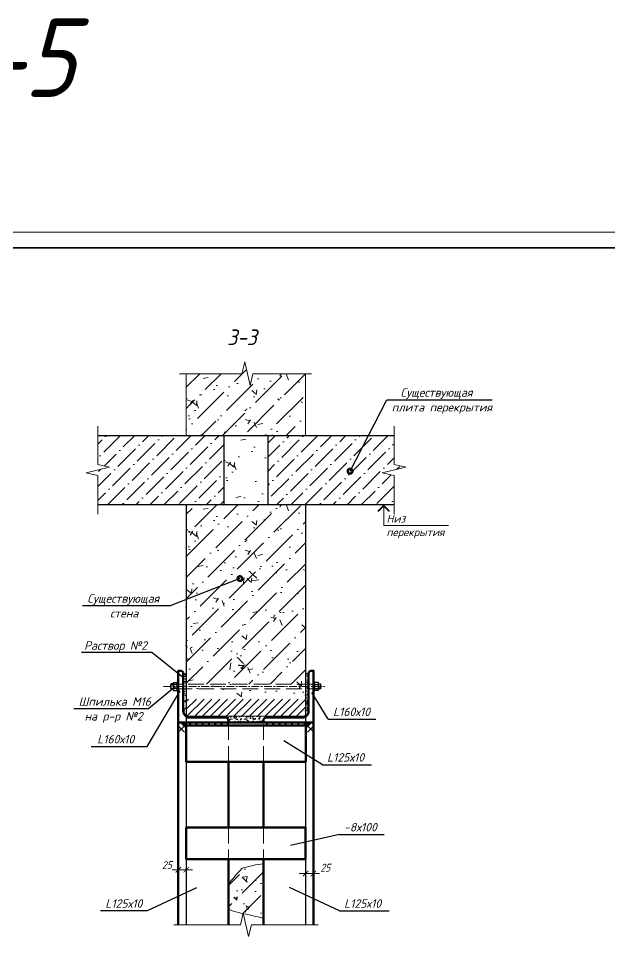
# Model space of a CAD drawing. Header units: millimetres. Extents: x 749182 to 2267578, y 70462 to 311449.
# Drawn here: x 2156649 to 2160418, y 164278 to 170130 of the extents above; entities that cross this region are included whole.
import ezdxf
from ezdxf.enums import TextEntityAlignment as Align

# ---------------------------------------------------------------- set-up
doc = ezdxf.new("R2010")
doc.units = ezdxf.units.MM
for name, pattern in [('GOST2.303 4', [7, 5, -2, 0]), ('ГОСТ 2.303 4', [7, 5, -2, 0]), ('осеваяX2', [4, 2.5, -0.5, 0.5, -0.5])]:
    doc.linetypes.add(name, pattern=pattern)
doc.layers.get('Defpoints').update_dxf_attribs({"color": 255})
for name, color, linetype, lineweight in [('1Стены', 252, 'Continuous', 25), ('монолит', 176, 'Continuous', 50), ('Оси', 165, 'осеваяX2', 13), ('Размер', 7, 'Continuous', 13), ('сварка', 156, 'Continuous', 9), ('штриховка кирпич', 42, 'Continuous', 5)]:
    doc.layers.add(name, color=color, linetype=linetype, lineweight=lineweight)
for name, color, linetype in [('VPORTS', 7, 'Continuous'), ('металл', 124, 'Continuous'), ('Текст', 7, 'Continuous'), ('Штриховка', 252, 'Continuous')]:
    doc.layers.add(name, color=color, linetype=linetype)
doc.styles.add('GOST', font='', dxfattribs={"width": 0.8, "oblique": 10})
doc.styles.add('GOST 2.304_new', font='isocpeur.ttf', dxfattribs={"width": 0.9, "oblique": 15})
doc.styles.get('GOST').set_extended_font_data('GOST type A')
doc.dimstyles.new('SPDS', dxfattribs={"dimscale": 25, "dimtxt": 2.5, "dimasz": 1.77, "dimexe": 1.25, "dimexo": 0.625, "dimtad": 1, "dimdec": 0, "dimrnd": 0.001, "dimtxsty": 'GOST 2.304_new', "dimblk": 'ARCHTICK', "dimcen": 2.5, "dimdle": 2, "dimclrt": 256, "dimazin": 2, "dimtfac": 0.75, "dimtdec": 0, "dimtmove": 1, "dimatfit": 3, "dimfxl": 0, "dimtolj": 1, "dimlwd": 9, "dimlwe": 9, "dimarcsym": 0})

# ---------------------------------------------------------------- blocks, each defined once
blk = doc.blocks.new('*U713')
at = {"color": 44, "lineweight": 20, "ltscale": 10}
blk.add_line((594, 420), (0, 420), dxfattribs=at)
at = {"color": 137, "lineweight": 35, "ltscale": 10}
blk.add_line((589, 415), (20, 415), dxfattribs=at)
at = {"color": 44, "lineweight": 13, "style": 'GOST', "oblique": 10, "width": 0.8}
for tag in ['ФОРМАТВЕРТ', 'ФОРМАТГОРИЗ']:
    blk.add_attdef(tag, (542.98, 1.6), '', height=2, dxfattribs=at)
blk = doc.blocks.new('_ArchTick')
at = {"color": 0, "linetype": 'ByBlock', "const_width": 0.15}
blk.add_lwpolyline([(-0.5, -0.5), (0.5, 0.5)], dxfattribs=at)
blk = doc.blocks.new('*D745')
at = {"layer": 'Defpoints', "color": 0, "ltscale": 20, "transparency": 16777216}
for p in [(41813292.5, 1527340.9), (41813317.5, 1527295.9), (41813292.5, 1527261.9)]:
    blk.add_point(p, dxfattribs=at)
at = {"layer": 'Размер', "color": 0, "lineweight": 9, "ltscale": 20, "transparency": 16777216}
for p, q in [((41813292.5, 1527334.7), (41813292.5, 1527249.4)), ((41813317.5, 1527289.7), (41813317.5, 1527249.4)), ((41813337.5, 1527261.9), (41813272.5, 1527261.9))]:
    blk.add_line(p, q, dxfattribs=at)
at = {"layer": 'Размер', "color": 0, "lineweight": 9, "ltscale": 20, "transparency": 16777216, "xscale": 17.7, "yscale": 17.7, "zscale": 17.7, "rotation": 180}
blk.add_blockref('_ArchTick', (41813292.5, 1527261.9), dxfattribs=at)
at = {"layer": 'Размер', "color": 0, "lineweight": 9, "ltscale": 20, "transparency": 16777216, "xscale": 17.7, "yscale": 17.7, "zscale": 17.7}
blk.add_blockref('_ArchTick', (41813317.5, 1527261.9), dxfattribs=at)
at = {"layer": 'Размер', "ltscale": 20, "transparency": 16777216, "insert": (41813255.6, 1527276.7), "char_height": 25, "attachment_point": 5, "style": 'GOST 2.304_new'}
blk.add_mtext('\\A1;25', dxfattribs=at)
blk = doc.blocks.new('*D746')
at = {"layer": 'Defpoints', "color": 0, "ltscale": 20, "transparency": 16777216}
for p in [(41813722.5, 1527340.9), (41813697.5, 1527295.9), (41813722.5, 1527249.5)]:
    blk.add_point(p, dxfattribs=at)
at = {"layer": 'Размер', "color": 0, "lineweight": 9, "ltscale": 20, "transparency": 16777216}
for p, q in [((41813722.5, 1527334.7), (41813722.5, 1527237)), ((41813697.5, 1527289.7), (41813697.5, 1527237)), ((41813677.5, 1527249.5), (41813742.5, 1527249.5))]:
    blk.add_line(p, q, dxfattribs=at)
at = {"layer": 'Размер', "color": 0, "lineweight": 9, "ltscale": 20, "transparency": 16777216, "xscale": 17.7, "yscale": 17.7, "zscale": 17.7, "rotation": 180}
blk.add_blockref('_ArchTick', (41813697.5, 1527249.5), dxfattribs=at)
at = {"layer": 'Размер', "color": 0, "lineweight": 9, "ltscale": 20, "transparency": 16777216, "xscale": 17.7, "yscale": 17.7, "zscale": 17.7}
blk.add_blockref('_ArchTick', (41813722.5, 1527249.5), dxfattribs=at)
at = {"layer": 'Размер', "ltscale": 20, "transparency": 16777216, "insert": (41813760.8, 1527268.4), "char_height": 25, "attachment_point": 5, "style": 'GOST 2.304_new'}
blk.add_mtext('\\A1;25', dxfattribs=at)
blk = doc.blocks.new('свар')
at = {"layer": 'сварка', "color": 0, "linetype": 'Continuous', "ltscale": 10}
for p, q in [((10, 10), (-10, -10)), ((-10, 10), (10, -10))]:
    blk.add_line(p, q, dxfattribs=at)
blk = doc.blocks.new('A$Cda0cfc95')
at = {"ltscale": 100}
h = blk.add_hatch(color=0, dxfattribs=at)
h.dxf.hatch_style = 1
h.paths.add_polyline_path([(339.6, 682.2), (357.7, 682.2), (357.7, 664.2)])
h = blk.add_hatch(color=0, dxfattribs=at)
h.dxf.hatch_style = 1
h.paths.add_polyline_path([(757, 682.2), (738.9, 682.2), (738.9, 664.2)])
at = {"layer": 'Размер', "ltscale": 20}
h = blk.add_hatch(dxfattribs=at)
h.set_pattern_fill('AR-CONC', color=0, angle=90)
h.set_pattern_definition([(140, (-42282711.36, -1564980.2), (15.93908554, 182.184669), [19.05, -209.55]), (85, (-42282711.36, -1564980.2), (-191.0568452, -35.2434214), [15.24, -167.6405842]), (190.4514447, (-42282710.03, -1564965.02), (-175.1177519, 146.9412471), [16.1900088, -178.0902446]), (136.1842, (-42282762.16, -1564980.2), (42.0423279, 271.0790409), [28.575, -314.325]), (186.6355576, (-42282758.66, -1564957.6), (-247.4261246, 237.404134), [24.2850231, -267.1356082]), (81.1841512, (-42282762.16, -1564980.2), (-247.4261246, 237.404134), [22.859967, -251.459732]), (111, (-42282749.46, -1564954.8), (102.2651982, 151.61439127), [19.05, -209.55]), (56, (-42282749.46, -1564954.8), (-184.1879661, 61.80202835), [15.24, -167.64]), (161.451445, (-42282740.94, -1564942.17), (-81.9227689, 213.4164193), [16.1900088, -178.0899376]), (127.5, (-42282711.36, -1564980.2), (-84.55503887, 3.08860325), [0, -165.608, 0, -170.18, 0, -168.275]), (97.5, (-42282711.36, -1564980.2), (-100.18057482, 66.81966251), [0, -97.028, 0, -161.798, 0, -64.135]), (57.5, (-42282711.36, -1565036.845), (5.72874399, 135.59059517), [0, -63.5, 0, -198.12, 0, -262.89]), (47.5, (-42282711.36, -1565062.24), (-25.42649103, 148.1291814), [0, -82.55, 0, -131.572, 0, -186.69])])
h.paths.add_polyline_path([(738.3, 1793.5), (358.3, 1793.5), (358.3, 1596.5), (738.3, 1596.5)])
h = blk.add_hatch(dxfattribs=at)
h.set_pattern_fill('AR-CONC', color=0, angle=90)
h.set_pattern_definition([(140, (-42282591.36, -1565177.11), (15.93908554, 182.184669), [19.05, -209.55]), (85, (-42282591.36, -1565177.11), (-191.0568452, -35.2434214), [15.24, -167.6405842]), (190.4514447, (-42282590.03, -1565161.93), (-175.1177519, 146.9412471), [16.1900088, -178.0902446]), (136.1842, (-42282642.16, -1565177.11), (42.0423279, 271.0790409), [28.575, -314.325]), (186.6355576, (-42282638.66, -1565154.52), (-247.4261246, 237.404134), [24.2850231, -267.1356082]), (81.1841512, (-42282642.16, -1565177.1), (-247.4261246, 237.404134), [22.859967, -251.459732]), (111, (-42282629.46, -1565151.71), (102.2651982, 151.61439127), [19.05, -209.55]), (56, (-42282629.46, -1565151.71), (-184.1879661, 61.80202835), [15.24, -167.64]), (161.451445, (-42282620.94, -1565139.08), (-81.9227689, 213.4164193), [16.1900088, -178.0899376]), (127.5, (-42282591.36, -1565177.11), (-84.55503887, 3.08860325), [0, -165.608, 0, -170.18, 0, -168.275]), (97.5, (-42282591.36, -1565177.11), (-100.18057482, 66.81966251), [0, -97.028, 0, -161.798, 0, -64.135]), (57.5, (-42282591.36, -1565233.754), (5.72874399, 135.59059517), [0, -63.5, 0, -198.12, 0, -262.89]), (47.5, (-42282591.36, -1565259.15), (-25.42649103, 148.1291814), [0, -82.55, 0, -131.572, 0, -186.69])])
h.paths.add_polyline_path([(618.3, 1596.5), (478.3, 1596.5), (478.3, 1376.5), (618.3, 1376.5)])
h = blk.add_hatch(dxfattribs=at)
h.set_pattern_fill('AR-CONC', color=0, angle=90)
h.set_pattern_definition([(140, (-42282711.36, -1565397.11), (15.93908554, 182.184669), [19.05, -209.55]), (85, (-42282711.36, -1565397.11), (-191.0568452, -35.2434214), [15.24, -167.6405842]), (190.4514447, (-42282710.03, -1565381.93), (-175.1177519, 146.9412471), [16.1900088, -178.0902446]), (136.1842, (-42282762.16, -1565397.11), (42.0423279, 271.0790409), [28.575, -314.325]), (186.6355576, (-42282758.66, -1565374.52), (-247.4261246, 237.404134), [24.2850231, -267.1356082]), (81.1841512, (-42282762.16, -1565397.1), (-247.4261246, 237.404134), [22.859967, -251.459732]), (111, (-42282749.46, -1565371.71), (102.2651982, 151.61439127), [19.05, -209.55]), (56, (-42282749.46, -1565371.71), (-184.1879661, 61.80202835), [15.24, -167.64]), (161.451445, (-42282740.94, -1565359.08), (-81.9227689, 213.4164193), [16.1900088, -178.0899376]), (127.5, (-42282711.36, -1565397.11), (-84.55503887, 3.08860325), [0, -165.608, 0, -170.18, 0, -168.275]), (97.5, (-42282711.36, -1565397.11), (-100.18057482, 66.81966251), [0, -97.028, 0, -161.798, 0, -64.135]), (57.5, (-42282711.36, -1565453.754), (5.72874399, 135.59059517), [0, -63.5, 0, -198.12, 0, -262.89]), (47.5, (-42282711.36, -1565479.15), (-25.42649103, 148.1291814), [0, -82.55, 0, -131.572, 0, -186.69])])
h.paths.add_polyline_path([(738.3, 1376.5), (358.3, 1376.5), (358.3, 758.1), (738.3, 757.9)])
h = blk.add_hatch(dxfattribs=at)
h.set_pattern_fill('AR-SAND', color=0, scale=0.3, angle=90)
h.set_pattern_definition([(127.5, (-42286310.919, -1517312.251), (-14.68239712, -0.4800093888), [0, -11.5824, 0, -12.954, 0, -12.3825]), (97.5, (-42286310.92, -1517312.25), (-21.504753017, 13.485698494), [0, -6.2484, 0, -10.4394, 0, -4.0005]), (57.5, (-42286310.919, -1517321.623), (-0.0431155404, 23.7297711072), [0, -3.81, 0, -13.716, 0, -17.907]), (47.5, (-42286310.92, -1517321.623), (-6.687879698, 22.906693574), [0, -1.905, 0, -8.9916, 0, -10.287])])
edge = h.paths.add_edge_path()
edge.add_line((613.9, 698.2), (727.9, 698.2))
edge.add_arc((727.9, 718.2), 20, 270, 301.3323)
edge.add_line((738.3, 701.1), (738.3, 702.2))
edge.add_line((738.3, 702.2), (358.3, 702.2))
edge.add_line((358.3, 702.2), (358.3, 701.1))
edge.add_arc((368.7, 718.2), 20, 238.6677, 270)
edge.add_line((368.7, 698.2), (482.7, 698.2))
edge.add_arc((482.7, 688.2), 10, 0, 90, ccw=False)
edge.add_line((492.7, 688.2), (492.7, 682.2))
edge.add_line((492.7, 682.2), (603.9, 682.2))
edge.add_line((603.9, 682.2), (603.9, 688.2))
edge.add_arc((613.9, 688.2), 10, 90, 180, ccw=False)
edge = h.paths.add_edge_path()
edge.add_line((358.3, 837.2), (348.7, 837.2))
edge.add_line((348.7, 837.2), (348.7, 718.2))
edge.add_arc((368.7, 718.2), 20, 180, 238.6677)
edge.add_line((358.3, 701.1), (358.3, 837.2))
edge = h.paths.add_edge_path()
edge.add_line((747.9, 837.2), (738.3, 837.2))
edge.add_line((738.3, 837.2), (738.3, 701.1))
edge.add_arc((727.9, 718.2), 20, 301.3323, 360)
edge.add_line((747.9, 718.2), (747.9, 837.2))
h = blk.add_hatch(dxfattribs=at)
h.set_pattern_fill('AR-CONC', color=0, scale=0.7, angle=90)
h.set_pattern_definition([(140, (-188125.25, 233958.03), (11.15736, 127.52927), [13.335, -146.685]), (85, (-188125.25, 233958.03), (-133.73979, -24.670395), [10.668, -117.34841]), (190.451445, (-188124.32, 233968.66), (-122.582426, 102.858873), [11.333006, -124.66317]), (136.1842, (-188160.81, 233958.03), (29.42963, 189.75533), [20.0025, -220.0275]), (186.63556, (-188158.36, 233973.84), (-173.19829, 166.18289), [16.99952, -186.99493]), (81.18415, (-188160.8, 233958.03), (-173.19829, 166.1829), [16.00198, -176.02181]), (111, (-188151.92, 233975.81), (71.58564, 106.130074), [13.335, -146.685]), (56, (-188151.92, 233975.81), (-128.931576, 43.26142), [10.668, -117.348]), (161.451445, (-188145.95, 233984.66), (-57.34594, 149.391493), [11.333006, -124.662956]), (127.5, (-188125.25, 233958.03), (-59.188527, 2.162022), [0, -115.9256, 0, -119.126, 0, -117.7925]), (97.5, (-188125.25, 233958.03), (-70.126402, 46.773764), [0, -67.9196, 0, -113.2586, 0, -44.8945]), (57.5, (-188125.25, 233918.38), (4.010121, 94.9134166), [0, -44.45, 0, -138.684, 0, -184.023]), (47.5, (-188125.25, 233900.6), (-17.798544, 103.690427), [0, -57.785, 0, -92.1004, 0, -130.683])])
h.paths.add_polyline_path([(604.8, 63.2), (604.5, 63.3), (604.3, 63.4)])
h.paths.add_polyline_path([(607.5, 62.3), (607.2, 62.4), (607.7, 62.2)])
h.paths.add_polyline_path([(606.5, 62.6), (606.2, 62.7), (606.7, 62.5)])
h.paths.add_polyline_path([(608.4, 61.9), (608.2, 62), (608.7, 61.8)])
h.paths.add_polyline_path([(605.5, 63), (605.3, 63.1), (605.8, 62.9)])
h.paths.add_polyline_path([(492.7, 168.6), (492.7, 96.5), (493, 96.3), (493.5, 95.8), (494.1, 95.2), (494.7, 94.7), (495.3, 94.2), (495.9, 93.7), (496.5, 93.2), (497.1, 92.8), (497.7, 92.3), (498.4, 91.8), (499, 91.3), (499.6, 90.9), (500.3, 90.4), (500.9, 90), (501.6, 89.5), (502.2, 89.1), (502.9, 88.6), (503.6, 88.2), (504.2, 87.8), (504.9, 87.4), (505.6, 86.9), (506.3, 86.5), (507, 86.1), (507.7, 85.7), (508.4, 85.3), (509.1, 84.9), (509.8, 84.6), (510.5, 84.2), (511.2, 83.8), (511.9, 83.4), (512.6, 83.1), (513.4, 82.7), (514.1, 82.4), (514.8, 82), (515.6, 81.7), (516.3, 81.3), (517, 81), (517.8, 80.6), (518.5, 80.3), (519.3, 80), (520, 79.7), (520.8, 79.4), (521.5, 79.1), (522.3, 78.8), (523, 78.5), (523.8, 78.2), (524.6, 77.9), (525.3, 77.6), (526.1, 77.3), (526.9, 77), (527.6, 76.8), (528.4, 76.5), (529.2, 76.2), (529.9, 76), (530.7, 75.7), (531.5, 75.5), (532.2, 75.2), (533, 75), (533.8, 74.7), (534.5, 74.5), (535.3, 74.3), (536.1, 74.1), (536.8, 73.8), (537.6, 73.6), (538.4, 73.4), (539.1, 73.2), (539.9, 73), (540.7, 72.8), (541.4, 72.6), (542.2, 72.4), (542.9, 72.2), (543.7, 72), (544.5, 71.8), (545.2, 71.7), (546, 71.5), (546.7, 71.3), (547.5, 71.2), (548.2, 71), (549, 70.8), (549.7, 70.7), (550.4, 70.5), (551.2, 70.4), (551.9, 70.2), (552.6, 70.1), (553.4, 70), (554.1, 69.8), (554.8, 69.7), (555.5, 69.6), (556.2, 69.5), (556.9, 69.3), (557.6, 69.2), (558.3, 69.1), (559, 69), (559.7, 68.9), (560.4, 68.8), (561.1, 68.7), (561.8, 68.6), (562.4, 68.5), (563.1, 68.4), (563.8, 68.3), (564.4, 68.2), (565.1, 68.2), (565.7, 68.1), (566.4, 68), (567, 67.9), (567.6, 67.9), (568.3, 67.8), (568.9, 67.7), (569.5, 67.7), (570.1, 67.6), (570.7, 67.6), (571.3, 67.5), (571.9, 67.5), (572.5, 67.4), (573.1, 67.4), (573.7, 67.3), (574.3, 67.3), (574.8, 67.2), (575.4, 67.2), (576, 67.1), (576.5, 67.1), (577.1, 67.1), (577.6, 67), (578.2, 67), (578.7, 67), (579.3, 66.9), (579.8, 66.9), (580.3, 66.9), (580.9, 66.8), (581.4, 66.8), (581.9, 66.8), (582.5, 66.7), (583, 66.7), (583.5, 66.7), (584, 66.6), (584.5, 66.6), (585, 66.5), (585.5, 66.5), (586, 66.5), (586.5, 66.4), (587, 66.4), (587.5, 66.4), (588, 66.3), (588.5, 66.3), (589, 66.2), (589.5, 66.2), (590, 66.1), (590.5, 66.1), (591, 66), (591.4, 66), (591.9, 65.9), (592.4, 65.9), (592.9, 65.8), (593.4, 65.8), (593.8, 65.7), (594.3, 65.6), (594.8, 65.5), (595.3, 65.5), (595.8, 65.4), (596.2, 65.3), (596.7, 65.2), (597.2, 65.1), (597.6, 65.1), (598.1, 65), (598.6, 64.9), (599.1, 64.8), (599.5, 64.7), (600, 64.6), (600.5, 64.4), (601, 64.3), (601.4, 64.2), (601.9, 64.1), (602.4, 63.9), (602.9, 63.8), (603.3, 63.7), (603.8, 63.5), (603.9, 63.5), (603.9, 221.7), (603, 221.6), (601.9, 221.5), (600.8, 221.3), (599.7, 221.2), (598.6, 221.1), (597.6, 220.9), (596.5, 220.8), (595.4, 220.6), (594.3, 220.5), (593.3, 220.3), (592.2, 220.1), (591.2, 220), (590.1, 219.8), (589.1, 219.6), (588, 219.5), (587, 219.3), (586, 219.1), (584.9, 218.9), (583.9, 218.7), (582.9, 218.5), (581.8, 218.3), (580.8, 218.1), (579.8, 217.9), (578.8, 217.7), (577.8, 217.5), (576.8, 217.3), (575.8, 217.1), (574.8, 216.9), (573.8, 216.6), (572.8, 216.4), (571.9, 216.2), (570.9, 215.9), (569.9, 215.7), (568.9, 215.5), (568, 215.2), (567, 215), (566.1, 214.7), (565.1, 214.5), (564.2, 214.2), (563.2, 213.9), (562.3, 213.7), (561.4, 213.4), (560.4, 213.1), (559.5, 212.8), (558.6, 212.6), (557.7, 212.3), (556.8, 212), (555.9, 211.7), (554.9, 211.4), (554, 211.1), (553.2, 210.8), (552.3, 210.5), (551.4, 210.2), (550.5, 209.9), (549.6, 209.5), (548.8, 209.2), (547.9, 208.9), (547, 208.6), (546.2, 208.2), (545.3, 207.9), (544.5, 207.6), (543.6, 207.2), (542.8, 206.9), (541.9, 206.5), (541.1, 206.2), (540.3, 205.8), (539.5, 205.5), (538.7, 205.1), (537.8, 204.7), (537, 204.4), (536.2, 204), (535.4, 203.6), (534.6, 203.2), (533.9, 202.8), (533.1, 202.4), (532.3, 202.1), (531.5, 201.7), (530.8, 201.3), (530, 200.9), (529.2, 200.5), (528.5, 200), (527.7, 199.6), (527, 199.2), (526.3, 198.8), (525.5, 198.4), (524.8, 197.9), (524.1, 197.5), (523.4, 197.1), (522.6, 196.6), (521.9, 196.2), (521.2, 195.8), (520.5, 195.3), (519.8, 194.9), (519.2, 194.4), (518.5, 193.9), (517.8, 193.5), (517.1, 193), (516.5, 192.5), (515.8, 192.1), (515.1, 191.6), (514.5, 191.1), (513.9, 190.6), (513.2, 190.1), (512.6, 189.6), (511.9, 189.2), (511.3, 188.7), (510.7, 188.2), (510.1, 187.7), (509.5, 187.1), (508.9, 186.6), (508.3, 186.1), (507.7, 185.6), (507.1, 185.1), (506.5, 184.5), (506, 184), (505.4, 183.5), (504.8, 182.9), (504.3, 182.4), (503.7, 181.9), (503.2, 181.3), (502.6, 180.8), (502.1, 180.2), (501.6, 179.7), (501, 179.1), (500.5, 178.5), (500, 178), (499.5, 177.4), (499, 176.8), (498.5, 176.2), (498, 175.7), (497.5, 175.1), (497, 174.5), (496.6, 173.9), (496.1, 173.3), (495.6, 172.7), (495.2, 172.1), (494.7, 171.5), (494.3, 170.9), (493.9, 170.3), (493.4, 169.6), (493, 169)])
at = {"layer": 'Штриховка', "linetype": 'Continuous', "ltscale": 10}
h = blk.add_hatch(dxfattribs=at)
h.set_pattern_fill('BOUNDHATCH', color=0, scale=5.555556, style=0, pattern_type=2)
h.set_pattern_definition([(45, (-772520.097, 408073.874), (-12.47257795, 12.47257795), [])])
h.paths.add_polyline_path([(358.3, 702.2), (738.3, 702.2), (738.3, 707), (738.3, 757), (358.3, 757)])
at = {"layer": 'штриховка кирпич', "ltscale": 20}
h = blk.add_hatch(dxfattribs=at)
h.set_pattern_fill('ANSI36', color=0, scale=15)
h.set_pattern_definition([(45, (-3677.58, -155.713), (25.25697, 92.6089), [119.0625, -23.8125, 0, -23.8125])])
h.paths.add_polyline_path([(738.3, 1793.5), (570.8, 1793.5), (562.1, 1756), (544.6, 1831), (535.8, 1793.5), (358.3, 1793.5), (358.3, 1596.5), (738.3, 1596.5)])
h.paths.add_polyline_path([(738.3, 1376.5), (358.3, 1376.5), (358.3, 1074), (525.8, 1139.3, -1.205504), (533, 1140.7, -0.829528), (525.8, 1139.3), (358.3, 1074), (358.3, 804.6), (738.3, 804.6)])
at = {"layer": 'штриховка кирпич', "ltscale": 15}
h = blk.add_hatch(dxfattribs=at)
h.set_pattern_fill('ANSI36', color=0, scale=10)
h.set_pattern_definition([(45, (-768035.59, 351540.903), (16.8379802, 61.7392608), [79.375, -15.875, 0, -15.875])])
h.paths.add_polyline_path([(478.3, 1376.5), (478.3, 1596.5), (76.2, 1596.5), (76.2, 1504), (113.7, 1495.3), (38.7, 1477.8), (76.2, 1469), (76.2, 1376.5)])
h.paths.add_polyline_path([(618.3, 1596.5), (618.3, 1376.5), (1020.4, 1376.5), (1020.4, 1469), (982.9, 1477.8), (1057.9, 1495.3), (1020.4, 1504), (1020.4, 1596.5)])
at = {"layer": 'штриховка кирпич', "ltscale": 20}
h = blk.add_hatch(dxfattribs=at)
h.set_pattern_fill('ANSI36', color=0, scale=15)
h.set_pattern_definition([(45, (-772937.764, 352022.51), (25.2569703, 92.6088912), [119.0625, -23.8125, 0, -23.8125])])
h.paths.add_polyline_path([(729.1, 13.7), (729.1, 13.3), (729.1, 14)])
h.paths.add_polyline_path([(655.7, 42.2), (655.5, 42.2), (655.7, 42.2)])
h.paths.add_polyline_path([(492.7, 166.9), (492.7, 87.7), (494.1, 87), (495.7, 86.3), (497.4, 85.5), (499.2, 84.8), (500.9, 84.1), (502.8, 83.4), (504.6, 82.7), (506.6, 82), (508.5, 81.4), (510.5, 80.7), (512.6, 80.1), (514.7, 79.5), (516.9, 78.9), (519, 78.3), (521.3, 77.7), (523.5, 77.1), (525.9, 76.6), (528.2, 76), (530.6, 75.4), (533, 74.9), (535.5, 74.3), (538, 73.7), (540.5, 73.2), (543.1, 72.6), (545.7, 72), (548.3, 71.5), (551, 70.9), (553.7, 70.3), (556.4, 69.7), (559.2, 69.1), (562, 68.5), (564.8, 67.9), (567.6, 67.2), (570.5, 66.6), (573.4, 65.9), (576.3, 65.2), (579.3, 64.5), (582.2, 63.8), (585.2, 63.1), (588.2, 62.4), (591.2, 61.6), (594.2, 60.9), (597.2, 60.1), (600.3, 59.3), (603.3, 58.5), (603.9, 58.3), (603.9, 229.7), (603, 229.7), (602.1, 229.7), (601.2, 229.7), (600.2, 229.7), (599.3, 229.7), (598.4, 229.7), (597.4, 229.7), (596.5, 229.7), (595.5, 229.7), (594.6, 229.7), (593.6, 229.7), (592.7, 229.6), (591.7, 229.6), (590.8, 229.6), (589.8, 229.5), (588.8, 229.4), (587.9, 229.4), (586.9, 229.3), (585.9, 229.3), (584.9, 229.2), (584, 229.1), (583, 229), (582, 228.9), (581, 228.8), (580, 228.7), (579, 228.6), (578.1, 228.5), (577.1, 228.3), (576.1, 228.2), (575.1, 228.1), (574.1, 227.9), (573.1, 227.8), (572.1, 227.6), (571.1, 227.5), (570.1, 227.3), (569, 227.1), (568, 226.9), (567, 226.7), (566, 226.5), (565, 226.3), (564, 226.1), (562.9, 225.9), (561.9, 225.7), (560.9, 225.5), (559.9, 225.2), (558.8, 225), (557.8, 224.8), (556.8, 224.5), (555.7, 224.2), (554.7, 224), (553.7, 223.7), (552.6, 223.4), (551.6, 223.1), (550.5, 222.8), (549.5, 222.5), (548.4, 222.2), (547.4, 221.9), (546.3, 221.6), (545.3, 221.3), (544.2, 220.9), (543.2, 220.6), (542.1, 220.2), (541.1, 219.9), (540, 219.5), (538.9, 219.1), (537.9, 218.7), (536.8, 218.4), (533.5, 215), (530.3, 211.7), (527.2, 208.4), (524.2, 205.2), (521.3, 202), (518.5, 198.9), (515.7, 195.8), (513.1, 192.8), (510.5, 189.8), (508, 186.9), (505.7, 184), (503.4, 181.1), (501.2, 178.4), (499, 175.6), (497, 172.9), (495, 170.2), (493.2, 167.6)])
at = {"ltscale": 20}
for p, q in [((478.3, 1596.5), (478.3, 1376.5)), ((618.3, 1596.5), (618.3, 1376.5))]:
    blk.add_line(p, q, dxfattribs=at)
at = {"color": 0, "ltscale": 100}
for p, q in [((348.7, 837.2), (358.3, 837.2)), ((747.9, 837.2), (738.3, 837.2)), ((233.5, 605.6), (339.1, 783.2))]:
    blk.add_line(p, q, dxfattribs=at)
for points in [[(339.6, 682.2), (357.7, 682.2), (357.7, 664.2), (339.6, 682.2)], [(757, 682.2), (738.9, 682.2), (738.9, 664.2), (757, 682.2)]]:
    blk.add_lwpolyline(points, dxfattribs=at)
at = {"layer": '1Стены', "lineweight": 13, "ltscale": 10}
for p, q in [((358.3, 1596.5), (358.3, 1793.5)), ((738.3, 1596.5), (738.3, 1793.5))]:
    blk.add_line(p, q, dxfattribs=at)
at = {"layer": '1Стены', "color": 0, "linetype": 'ГОСТ 2.303 4', "lineweight": 13, "ltscale": 10}
for p, q in [((763.9, 804.6), (327.1, 804.6)), ((327.1, 789.9), (763.9, 789.9))]:
    blk.add_line(p, q, dxfattribs=at)
at = {"layer": '1Стены', "color": 0, "linetype": 'GOST2.303 4', "lineweight": 13, "ltscale": 10}
for p, q in [((492.7, 557.2), (492.7, 682.2)), ((603.9, 557.2), (603.9, 682.2)), ((492.7, 347.2), (492.7, 247.2)), ((603.9, 347.2), (603.9, 247.2))]:
    blk.add_line(p, q, dxfattribs=at)
at = {"layer": 'металл', "color": 0, "linetype": 'Continuous', "lineweight": 30, "ltscale": 10}
for p, q in [((309.3, 804.1), (310.4, 805.2)), ((309.3, 790.3), (309.3, 804.1)), ((310.4, 789.2), (309.3, 790.3)), ((310.4, 789.2), (310.4, 805.2)), ((316.7, 805.2), (310.4, 805.2)), ((316.7, 807.7), (318, 809.9)), ((316.7, 797.2), (316.7, 807.7)), ((316.7, 797.2), (316.7, 786.8)), ((318, 809.9), (328.4, 809.9)), ((328.4, 803.6), (318, 803.6)), ((328.4, 790.9), (318, 790.9)), ((329.7, 807.7), (328.4, 809.9)), ((329.7, 812.2), (332.7, 812.2)), ((329.7, 782.2), (329.7, 812.2)), ((329.7, 797.2), (329.7, 807.7)), ((329.7, 789.2), (329.7, 805.2)), ((329.7, 797.2), (329.7, 786.8)), ((332.7, 812.2), (332.7, 782.2)), ((766.9, 812.2), (763.9, 812.2)), ((763.9, 812.2), (763.9, 782.2)), ((766.9, 782.2), (766.9, 812.2)), ((766.9, 807.7), (768.2, 809.9)), ((766.9, 797.2), (766.9, 807.7)), ((766.9, 789.2), (766.9, 805.2)), ((766.9, 797.2), (766.9, 786.8)), ((778.6, 809.9), (768.2, 809.9)), ((768.2, 803.6), (778.6, 803.6)), ((768.2, 790.9), (778.6, 790.9)), ((779.9, 807.7), (778.6, 809.9)), ((779.9, 797.2), (779.9, 807.7)), ((779.9, 805.2), (786.2, 805.2)), ((779.9, 797.2), (779.9, 786.8)), ((787.3, 804.1), (786.2, 805.2)), ((786.2, 789.2), (786.2, 805.2)), ((786.2, 789.2), (787.3, 790.3)), ((787.3, 790.3), (787.3, 804.1)), ((310.4, 789.2), (316.7, 789.2)), ((316.7, 786.8), (318, 784.5)), ((318, 784.5), (328.4, 784.5)), ((329.7, 786.8), (328.4, 784.5)), ((332.7, 782.2), (329.7, 782.2)), ((763.9, 782.2), (766.9, 782.2)), ((766.9, 786.8), (768.2, 784.5)), ((778.6, 784.5), (768.2, 784.5)), ((779.9, 786.8), (778.6, 784.5)), ((786.2, 789.2), (779.9, 789.2))]:
    blk.add_line(p, q, dxfattribs=at)
at = {"layer": 'металл', "color": 0, "linetype": 'Continuous', "lineweight": 25, "ltscale": 10}
for p, q in [((309.3, 804.1), (316.7, 804.1)), ((309.3, 790.3), (316.7, 790.3))]:
    blk.add_line(p, q, dxfattribs=at)
at = {"layer": 'металл', "color": 0, "linetype": 'Continuous', "lineweight": 60, "ltscale": 100, "extrusion": (0, 0, -1)}
for p, q in [((332.7, 682.2), (492.7, 682.2)), ((763.9, 682.2), (603.9, 682.2))]:
    blk.add_line(p, q, dxfattribs=at)
at = {"layer": 'металл', "color": 0, "linetype": 'Continuous', "lineweight": 60, "ltscale": 100}
for p, q in [((332.7, 682.2), (763.9, 682.2)), ((332.7, 557.2), (332.7, 682.2)), ((332.7, 37.5), (332.7, 682.2)), ((357.7, 557.2), (357.7, 682.2)), ((738.9, 557.2), (738.9, 682.2)), ((763.9, 682.2), (763.9, 557.2)), ((763.9, 37.5), (763.9, 682.2)), ((357.7, 672.2), (738.9, 672.2)), ((357.7, 557.2), (738.9, 557.2)), ((492.7, 347.2), (492.7, 557.2)), ((603.9, 347.2), (603.9, 557.2)), ((492.7, 37.5), (492.7, 247.2)), ((603.9, 37.5), (603.9, 247.2))]:
    blk.add_line(p, q, dxfattribs=at)
for points in [[(368.7, 698.2), (482.7, 698.2, -0.414214), (492.7, 688.2), (492.7, 682.2), (332.7, 682.2), (332.7, 847.2), (338.7, 847.2, -0.414214), (348.7, 837.2), (348.7, 718.2, 0.414214)], [(727.9, 698.2), (613.9, 698.2, 0.414214), (603.9, 688.2), (603.9, 682.2), (763.9, 682.2), (763.9, 847.2), (757.9, 847.2, 0.414214), (747.9, 837.2), (747.9, 718.2, -0.414214)]]:
    blk.add_lwpolyline(points, format="xyb", close=True, dxfattribs=at)
blk.add_lwpolyline([(358.3, 347.2), (738.3, 347.2), (738.3, 247.2), (358.3, 247.2)], close=True, dxfattribs=at)
at = {"layer": 'металл', "color": 0, "linetype": 'Continuous', "lineweight": 30, "ltscale": 10}
for centre, radius, start, end in [((322.6, 806.8), 5.62, 154.3842, 214.3842), ((338, 797.2), 21, 162.412, 197.588), ((322.6, 787.7), 5.62, 145.6158, 205.6158), ((323.8, 806.8), 5.62, 325.6158, 25.6158), ((308.4, 797.2), 21, 342.412, 17.588), ((323.8, 787.7), 5.62, 334.3842, 34.3842), ((772.8, 806.8), 5.62, 154.3842, 214.3842), ((788.2, 797.2), 21, 162.412, 197.588), ((772.8, 787.7), 5.62, 145.6158, 205.6158), ((774, 806.8), 5.62, 325.6158, 25.6158), ((758.6, 797.2), 21, 342.412, 17.588), ((774, 787.7), 5.62, 334.3842, 34.3842)]:
    blk.add_arc(centre, radius, start, end, dxfattribs=at)
at = {"layer": 'монолит', "color": 0, "lineweight": 25, "ltscale": 100}
for p, q in [((76.2, 1596.5), (1020.4, 1596.5)), ((76.2, 1376.5), (1020.4, 1376.5)), ((358.3, 1376.5), (358.3, 37.5)), ((738.3, 1376.5), (738.3, 37.5))]:
    blk.add_line(p, q, dxfattribs=at)
at = {"layer": 'Оси', "color": 0, "ltscale": 10}
blk.add_line((286.1, 797.2), (799.7, 797.2), dxfattribs=at)
at = {"layer": 'Размер', "linetype": 'Continuous', "ltscale": 10}
for p, q in [((873.9, 1376.5), (1002.5, 1376.5)), ((987.5, 1376.5), (987.5, 1310)), ((987.5, 1310), (1193.8, 1310))]:
    blk.add_line(p, q, dxfattribs=at)
at = {"layer": 'Размер', "color": 0}
blk.add_line((357.7, 702.2), (738.9, 702.2), dxfattribs=at)
at = {"layer": 'Размер', "linetype": 'Continuous', "ltscale": 10, "const_width": 5}
blk.add_lwpolyline([(1005.7, 1354.8), (987.5, 1373), (969.2, 1354.8)], dxfattribs=at)
at = {"layer": 'сварка', "color": 0, "linetype": 'Continuous', "ltscale": 5}
for p, q in [((365.5, 682.2), (375.5, 672.2)), ((375.5, 682.2), (365.5, 672.2)), ((385.5, 682.2), (395.5, 672.2)), ((395.5, 682.2), (385.5, 672.2)), ((405.5, 682.2), (415.5, 672.2)), ((415.5, 682.2), (405.5, 672.2)), ((425.5, 682.2), (435.5, 672.2)), ((435.5, 682.2), (425.5, 672.2)), ((445.5, 682.2), (455.5, 672.2)), ((455.5, 682.2), (445.5, 672.2)), ((465.5, 682.2), (475.5, 672.2)), ((475.5, 682.2), (465.5, 672.2)), ((485.5, 682.2), (495.5, 672.2)), ((495.5, 682.2), (485.5, 672.2)), ((610.3, 682.2), (620.3, 672.2)), ((620.3, 682.2), (610.3, 672.2)), ((630.3, 682.2), (640.3, 672.2)), ((640.3, 682.2), (630.3, 672.2)), ((650.3, 682.2), (660.3, 672.2)), ((660.3, 682.2), (650.3, 672.2)), ((670.3, 682.2), (680.3, 672.2)), ((680.3, 682.2), (670.3, 672.2)), ((690.3, 682.2), (700.3, 672.2)), ((700.3, 682.2), (690.3, 672.2)), ((710.3, 682.2), (720.3, 672.2)), ((720.3, 682.2), (710.3, 672.2)), ((730.3, 682.2), (740.3, 672.2)), ((740.3, 682.2), (730.3, 672.2)), ((358.3, 347.2), (422.7, 347.2))]:
    blk.add_line(p, q, dxfattribs=at)
at = {"layer": 'Текст', "ltscale": 10}
for p, q in [((880.4, 1482.8), (998, 1710.1)), ((998, 1710.1), (1333.1, 1710.1)), ((529.3, 1140.7), (306.5, 1053.8)), ((306.5, 1053.8), (27.8, 1053.8)), ((238.3, 725.5), (0, 725.5)), ((54.7, 605.6), (233.5, 605.6)), ((232.8, 81.9), (85.1, 81.9))]:
    blk.add_line(p, q, dxfattribs=at)
at = {"layer": 'Текст', "color": 0, "ltscale": 10}
for p, q in [((248.1, 905.4), (24.7, 905.4)), ((345, 827.5), (248.1, 905.4)), ((324.2, 797.2), (238.3, 725.5)), ((811, 692.7), (758.2, 778.2)), ((811, 692.7), (962.7, 692.7)), ((792, 547.6), (669.6, 624)), ((792, 547.6), (948.2, 547.6)), ((846.3, 325.3), (690.8, 290.4)), ((846.3, 325.3), (989, 325.3)), ((232.8, 81.9), (391.5, 156.9)), ((846.3, 81.9), (687.7, 156.9)), ((846.3, 81.9), (1005.1, 81.9))]:
    blk.add_line(p, q, dxfattribs=at)
at = {"layer": 'Текст', "color": 0, "linetype": 'Continuous', "lineweight": 25, "ltscale": 10}
for p, q in [((787.3, 804.1), (779.9, 804.1)), ((787.3, 790.3), (779.9, 790.3))]:
    blk.add_line(p, q, dxfattribs=at)
at = {"layer": 'Текст', "ltscale": 10, "const_width": 15}
for points in [[(884.1, 1482.8, 1), (876.6, 1482.8, 1)], [(533, 1140.7, 1), (525.5, 1140.7, 1)]]:
    blk.add_lwpolyline(points, format="xyb", close=True, dxfattribs=at)
at = {"layer": 'штриховка кирпич', "linetype": 'Continuous', "ltscale": 10}
for p, q in [((76.2, 1596.5), (76.2, 1626.5)), ((1020.4, 1596.5), (1020.4, 1626.5)), ((76.2, 1376.5), (76.2, 1346.5)), ((1020.4, 1376.5), (1020.4, 1346.5))]:
    blk.add_line(p, q, dxfattribs=at)
at = {"layer": 'штриховка кирпич', "color": 0, "linetype": 'Continuous', "ltscale": 10}
for p, q in [((348.3, 37.5), (318.3, 37.5)), ((748.3, 37.5), (778.3, 37.5))]:
    blk.add_line(p, q, dxfattribs=at)
for points in [[(336.6, 1793.5), (535.8, 1793.5), (544.6, 1831), (562.1, 1756), (570.8, 1793.5), (757.6, 1793.5)], [(76.2, 1596.5), (76.2, 1504), (113.7, 1495.3), (38.7, 1477.8), (76.2, 1469), (76.2, 1376.5)], [(1020.4, 1596.5), (1020.4, 1504), (1057.9, 1495.3), (982.9, 1477.8), (1020.4, 1469), (1020.4, 1376.5)], [(348.3, 37.5), (530.8, 37.5), (539.6, 75), (557.1, 0), (565.8, 37.5), (748.3, 37.5)]]:
    blk.add_lwpolyline(points, dxfattribs=at)
at = {"layer": 'штриховка кирпич', "color": 0, "ltscale": 20}
for points in [[(492.7, 167), (503.1, 181.8), (517.6, 198.9), (536.8, 218.4)], [(536.8, 218.4), (559.5, 224.4), (582.2, 230.5), (603.9, 232)]]:
    blk.add_open_spline(points, degree=3, dxfattribs=at)
blk.add_open_spline([(603.9, 58.3), (592.8, 61.3), (547.3, 72.4), (510.4, 78.6), (492.7, 87.7)], degree=3, knots=[869.912679, 869.912679, 869.912679, 869.912679, 904.540462, 1012.371236, 1012.371236, 1012.371236, 1012.371236], dxfattribs=at)
at = {"layer": 'Размер', "color": 0, "rotation": 270.0000000023722}
blk.add_blockref('свар', (342.2, 661.4), dxfattribs=at)
at = {"layer": 'Размер', "color": 0, "xscale": -1, "rotation": 89.99999999762788}
blk.add_blockref('свар', (754.5, 661.4), dxfattribs=at)
at = {"layer": 'Размер', "linetype": 'Continuous', "ltscale": 10, "style": 'GOST 2.304_new', "oblique": 15}
blk.add_text('Низ', height=25, dxfattribs=at).set_placement((996.5, 1319))
blk.add_text('перекрытия', height=25, dxfattribs=at).set_placement((996.5, 1301), align=Align.TOP_LEFT)
at = {"layer": 'Текст', "ltscale": 10, "style": 'GOST 2.304_new', "oblique": 15}
for s, p in [('Существующая', (1041.3, 1720.1)), ('плита перекрытия', (1013, 1673.1)), ('Существующая', (42.8, 1063.8)), ('стена', (115.5, 1016.8)), ('Шпилька М16', (15, 735.5)), ('L160х10', (74.2, 615.6))]:
    blk.add_text(s, height=27, dxfattribs=at).set_placement(p)
at = {"layer": 'Текст', "color": 0, "ltscale": 10, "style": 'GOST 2.304_new', "oblique": 15}
for s, p in [('Раствор №2', (32.5, 914)), ('на р-р №2', (34, 688.5)), ('L160х10', (826, 702.7)), ('L125х10', (807, 557.6)), ('-8х100', (861.3, 335.3)), ('L125х10', (100.1, 91.9)), ('L125х10', (861.3, 91.9))]:
    blk.add_text(s, height=27, dxfattribs=at).set_placement(p)
at = {"layer": 'Текст', "lineweight": 30, "ltscale": 10, "insert": (488.7, 1934.6), "char_height": 50, "attachment_point": 1, "style": 'GOST 2.304_new'}
blk.add_mtext_dynamic_manual_height_columns('3-3', width=197.428, gutter_width=62.5, heights=[0], dxfattribs=at)
at = {"layer": 'Размер', "color": 0, "ltscale": 20}
for base, p1, p2, picture, middle in [((333.3, 213.2), (358.3, 247.2), (333.3, 292.2), '*D745', (296.4, 209.3)), ((763.3, 200.8), (738.3, 247.2), (763.3, 292.2), '*D746', (801.6, 201))]:
    dim = blk.add_linear_dim(base=base, p1=p1, p2=p2, dimstyle='SPDS', override={"dimscale": 10, "dimtxsty": 'GOST 2.304_new', "dimfxl": 1.25, "dimtfill": 0, "dimarcsym": 1}, dxfattribs=at)
    dim.commit()
    dim.dimension.update_dxf_attribs({"geometry": picture, "text_midpoint": middle, "dimtype": 128, "insert": (-41812959.2, -1527048.7)})

msp = doc.modelspace()

# ---------------------------------------------------------------- block references
at = {"xscale": 20, "yscale": 20, "zscale": 20}
msp.add_blockref('*U713', (2152387.0947, 160367.1266), dxfattribs=at)
at = {"layer": 'VPORTS', "ltscale": 100, "xscale": 2, "yscale": 2, "zscale": 2}
msp.add_blockref('A$Cda0cfc95', (2157002.9277, 164278.3744), dxfattribs=at)

# ---------------------------------------------------------------- texts
at = {"layer": 'Текст', "lineweight": 30, "ltscale": 20, "insert": (2153164.4117, 170129.195), "char_height": 100, "attachment_point": 1, "style": 'GOST 2.304_new'}
msp.add_mtext_dynamic_manual_height_columns('\\pi710.67896;{\\H5x;Рама РМ-5\\P\\pi1399.52524;} (ширина проема менее 1250мм)', width=4704.307117, gutter_width=125, heights=[0], dxfattribs=at)

doc.saveas('drawing.dxf')
